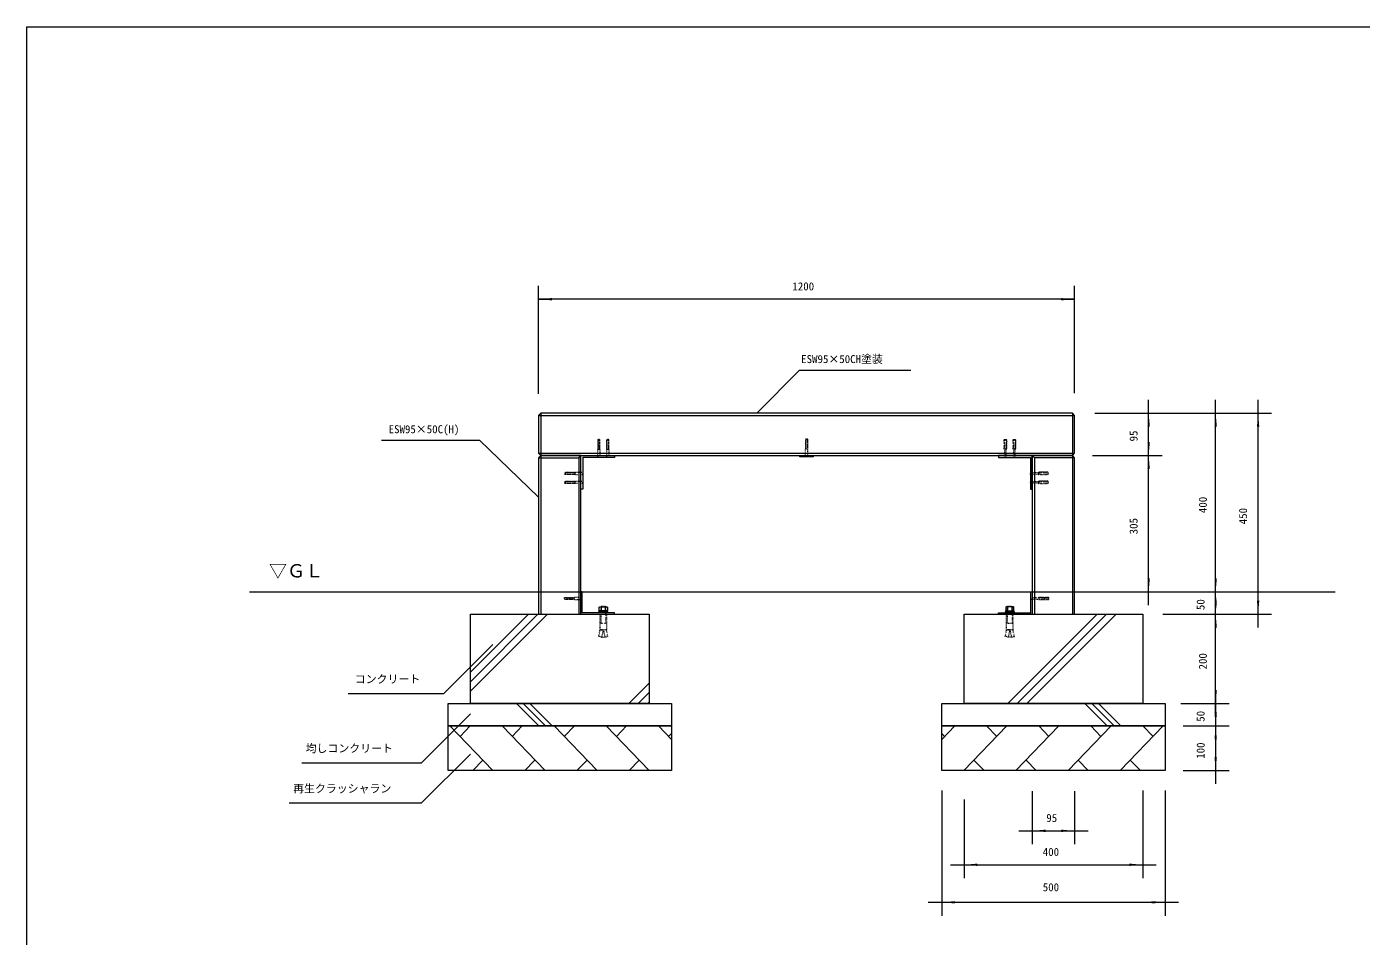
# Model space of a CAD drawing. Units: millimetres, scale not verified. Extents: x -2925 to 2925, y -2062 to 2062.
# Drawn here: x -2925 to 62, y 26 to 2062 of the extents above; entities that cross this region are included whole.
import ezdxf
from ezdxf.enums import TextEntityAlignment as Align

# ---------------------------------------------------------------- set-up
doc = ezdxf.new("R2010")
doc.units = ezdxf.units.MM
doc.header["$LTSCALE"] = 10
doc.linetypes.add('USER5', pattern=[0.208282, 0.069427, -0.138855])
doc.layers.add('0-0_0', color=30, linetype='Continuous', lineweight=18)
doc.layers.add('0-1_____', color=30, linetype='Continuous', lineweight=18)
doc.styles.add('ＭＳ ゴシック', font='')
doc.styles.get('ＭＳ ゴシック').set_extended_font_data('MS Gothic')

# ---------------------------------------------------------------- blocks, each defined once
blk = doc.blocks.new('X0')
at = {"layer": '0-0_0'}
for p, q in [((-1925.74, 577.42), (-1753.16, 750)), ((-1925.74, 619.84), (-1795.58, 750)), ((-1925.74, 598.63), (-1774.37, 750)), ((-1571.32, 550), (-1525.74, 595.58)), ((-1550.11, 550), (-1525.74, 574.37)), ((-1528.89, 550), (-1525.74, 553.15))]:
    blk.add_line(p, q, dxfattribs=at)
blk = doc.blocks.new('X3')
at = {"layer": '0-0_0'}
for p, q in [((-1822.79, 550), (-1772.79, 500)), ((-1807.79, 550), (-1757.79, 500)), ((-1792.79, 550), (-1742.79, 500))]:
    blk.add_line(p, q, dxfattribs=at)
blk = doc.blocks.new('X4')
at = {"layer": '0-0_0'}
for p, q in [((-722.79, 550), (-522.79, 750)), ((-701.58, 550), (-501.58, 750)), ((-680.37, 550), (-480.37, 750))]:
    blk.add_line(p, q, dxfattribs=at)
blk = doc.blocks.new('X5')
at = {"layer": '0-0_0'}
for p, q in [((-550, 550), (-500, 500)), ((-535, 550), (-485, 500)), ((-520, 550), (-470, 500))]:
    blk.add_line(p, q, dxfattribs=at)

msp = doc.modelspace()

# ---------------------------------------------------------------- linework, layer by layer
at = {"layer": '0-1_____', "color": 1}
for p, q in [((-1779.39, 1240.38), (-1779.39, 1482.5)), ((-579.39, 1242.5), (-579.39, 1482.5)), ((-1779.39, 1452.5), (-1749.39, 1452.5)), ((-579.39, 1452.5), (-1779.39, 1452.5)), ((-609.39, 1452.5), (-579.39, 1452.5)), ((-1194.86, 1293.65), (-1291.02, 1197.5)), ((-1194.86, 1293.65), (-946.15, 1293.65)), ((-413.65, 1197.5), (-413.65, 1227.5)), ((-263.65, 1197.5), (-263.65, 1227.5)), ((-168.65, 1197.5), (-168.65, 1227.5)), ((-534.39, 1197.5), (-233.65, 1197.5)), ((-534.39, 1197.5), (-383.65, 1197.5)), ((-534.39, 1197.5), (-138.65, 1197.5)), ((-413.65, 1102.5), (-413.65, 1197.5)), ((-263.65, 797.5), (-263.65, 1197.5)), ((-168.65, 747.5), (-168.65, 1197.5)), ((-2131.15, 1136.65), (-1911.18, 1136.65)), ((-1911.18, 1136.65), (-1779.39, 1009.65)), ((-413.65, 1102.5), (-413.65, 1132.5)), ((-539.39, 1102.5), (-383.65, 1102.5)), ((-534.39, 1102.5), (-383.65, 1102.5)), ((-413.65, 797.5), (-413.65, 1102.5)), ((-413.65, 1072.5), (-413.65, 1102.5)), ((-263.65, 797.5), (-263.65, 827.5)), ((-534.39, 797.5), (-233.65, 797.5)), ((-534.39, 797.5), (-383.65, 797.5)), ((-534.39, 797.5), (-233.65, 797.5)), ((-413.65, 767.5), (-413.65, 797.5)), ((-263.65, 767.5), (-263.65, 797.5)), ((-263.65, 747.5), (-263.65, 797.5)), ((-263.65, 747.5), (-263.65, 777.5)), ((-381.89, 747.5), (-233.65, 747.5)), ((-381.89, 747.5), (-233.65, 747.5)), ((-381.89, 747.5), (-138.65, 747.5)), ((-263.65, 547.5), (-263.65, 747.5)), ((-263.65, 717.5), (-263.65, 747.5)), ((-168.65, 717.5), (-168.65, 747.5)), ((-1991.34, 569.96), (-1881.89, 679.41)), ((-2205.39, 569.96), (-1991.34, 569.96)), ((-263.65, 577.5), (-263.65, 547.5)), ((-341.89, 547.5), (-233.65, 547.5)), ((-331.89, 547.5), (-233.65, 547.5)), ((-263.65, 517.5), (-263.65, 547.5)), ((-263.65, 547.5), (-263.65, 497.5)), ((-263.65, 527.5), (-263.65, 497.5)), ((-336.06, 497.5), (-233.65, 497.5)), ((-331.89, 497.5), (-233.65, 497.5)), ((-263.65, 497.5), (-263.65, 467.5)), ((-263.65, 497.5), (-263.65, 397.5)), ((-336.06, 397.5), (-233.65, 397.5)), ((-263.65, 397.5), (-263.65, 367.5)), ((-876.89, 352.5), (-876.89, 72.5)), ((-826.89, 332.5), (-826.89, 156.5)), ((-674.39, 351.35), (-674.39, 232.5)), ((-579.39, 351.35), (-579.39, 232.5)), ((-426.89, 352.5), (-426.89, 156.5)), ((-376.89, 352.5), (-376.89, 72.5)), ((-704.39, 262.5), (-674.39, 262.5)), ((-674.39, 262.5), (-579.39, 262.5)), ((-579.39, 262.5), (-549.39, 262.5)), ((-856.89, 186.5), (-826.89, 186.5)), ((-826.89, 186.5), (-426.89, 186.5)), ((-426.89, 186.5), (-396.89, 186.5)), ((-906.89, 102.5), (-876.89, 102.5)), ((-876.89, 102.5), (-376.89, 102.5)), ((-376.89, 102.5), (-346.89, 102.5))]:
    msp.add_line(p, q, dxfattribs=at)
at = {"layer": '0-1_____'}
for p, q in [((-584.39, 1197.5), (-1774.39, 1197.5)), ((-1774.39, 1197.5), (-1774.39, 1102.5)), ((-579.39, 1192.5), (-584.39, 1197.5)), ((-584.39, 1197.5), (-584.39, 1102.5)), ((-1779.39, 1192.5), (-1779.39, 1107.5)), ((-579.39, 1107.5), (-579.39, 1192.5)), ((-1779.39, 1107.5), (-1774.39, 1102.5)), ((-1779.39, 1107.5), (-579.39, 1107.5)), ((-584.39, 1102.5), (-579.39, 1107.5)), ((-1779.39, 1097.5), (-1689.39, 1097.5)), ((-1774.39, 1102.5), (-1774.39, 747.5)), ((-1774.39, 1102.5), (-584.39, 1102.5)), ((-1689.39, 1097.5), (-1684.39, 1102.5)), ((-1689.39, 1097.5), (-1689.39, 747.5)), ((-669.39, 1097.5), (-674.39, 1102.5)), ((-584.39, 1102.5), (-584.39, 747.5)), ((-2426.15, 797.5), (3.85, 797.5)), ((-1977.72, 497.5), (-1881.5, 397.5)), ((-1932.43, 497.5), (-1955.08, 473.96)), ((-1861.06, 497.5), (-1764.83, 397.5)), ((-1815.76, 497.5), (-1838.41, 473.96)), ((-1744.39, 497.5), (-1648.17, 397.5)), ((-1699.09, 497.5), (-1721.74, 473.96)), ((-1627.72, 497.5), (-1531.5, 397.5)), ((-1582.43, 497.5), (-1605.08, 473.96)), ((-1511.06, 497.5), (-1481.89, 467.19)), ((-1481.89, 480.5), (-1488.41, 473.96)), ((-847.72, 497.5), (-876.89, 467.19)), ((-876.89, 480.5), (-870.37, 473.96)), ((-731.06, 497.5), (-827.28, 397.5)), ((-776.35, 497.5), (-753.71, 473.96)), ((-614.39, 497.5), (-710.62, 397.5)), ((-659.69, 497.5), (-637.04, 473.96)), ((-497.72, 497.5), (-593.95, 397.5)), ((-543.02, 497.5), (-520.37, 473.96)), ((-381.06, 497.5), (-477.28, 397.5)), ((-426.35, 497.5), (-403.71, 473.96)), ((-1904.08, 420.96), (-1926.65, 397.5)), ((-1787.41, 420.96), (-1809.99, 397.5)), ((-1670.74, 420.96), (-1693.32, 397.5)), ((-1554.08, 420.96), (-1576.65, 397.5)), ((-804.7, 420.96), (-782.13, 397.5)), ((-688.04, 420.96), (-665.46, 397.5)), ((-571.37, 420.96), (-548.79, 397.5)), ((-454.7, 420.96), (-432.13, 397.5))]:
    msp.add_line(p, q, dxfattribs=at)
at = {"layer": '0-1_____', "linetype": 'USER5'}
for p, q in [((-1646.89, 1137.81), (-1641.89, 1137.81)), ((-1626.89, 1137.81), (-1621.89, 1137.81)), ((-1181.89, 1138.81), (-1176.89, 1138.81)), ((-731.89, 1137.81), (-736.89, 1137.81)), ((-711.89, 1137.81), (-716.89, 1137.81)), ((-1719.7, 1065), (-1719.7, 1060)), ((-639.08, 1065), (-639.08, 1060)), ((-1719.7, 1045), (-1719.7, 1040)), ((-639.08, 1045), (-639.08, 1040)), ((-1720.7, 785), (-1720.7, 780)), ((-638.08, 785), (-638.08, 780))]:
    msp.add_line(p, q, dxfattribs=at)
at = {"layer": '0-1_____', "color": 1, "linetype": 'USER5'}
for p, q in [((-1646.2, 1138.5), (-1646.2, 1116.5)), ((-1642.58, 1138.5), (-1642.58, 1116.5)), ((-1626.2, 1138.5), (-1626.2, 1116.5)), ((-1622.58, 1138.5), (-1622.58, 1116.5)), ((-1181.2, 1139.5), (-1181.2, 1117.5)), ((-1177.58, 1139.5), (-1177.58, 1117.5)), ((-736.2, 1138.5), (-736.2, 1116.5)), ((-732.58, 1138.5), (-732.58, 1116.5)), ((-716.2, 1138.5), (-716.2, 1116.5)), ((-712.58, 1138.5), (-712.58, 1116.5)), ((-1720.39, 1064.31), (-1698.39, 1064.31)), ((-1720.39, 1060.69), (-1698.39, 1060.69)), ((-638.39, 1064.31), (-660.39, 1064.31)), ((-638.39, 1060.69), (-660.39, 1060.69)), ((-1720.39, 1044.31), (-1698.39, 1044.31)), ((-1720.39, 1040.69), (-1698.39, 1040.69)), ((-638.39, 1044.31), (-660.39, 1044.31)), ((-638.39, 1040.69), (-660.39, 1040.69)), ((-1721.39, 784.31), (-1699.39, 784.31)), ((-1721.39, 780.69), (-1699.39, 780.69)), ((-637.39, 784.31), (-659.39, 784.31)), ((-637.39, 780.69), (-659.39, 780.69))]:
    msp.add_line(p, q, dxfattribs=at)
at = {"layer": '0-1_____', "color": 3}
for p, q in [((-1639.01, 762.88), (-1639.01, 755.9)), ((-1629.77, 755.9), (-1629.77, 762.88)), ((-729.01, 755.9), (-729.01, 762.88)), ((-719.77, 762.88), (-719.77, 755.9))]:
    msp.add_line(p, q, dxfattribs=at)
at = {"layer": '0-1_____', "color": 3, "linetype": 'USER5'}
for p, q in [((-1634.39, 712.5), (-1638.14, 696.26)), ((-1638.14, 696.26), (-1630.64, 696.26)), ((-1634.39, 712.5), (-1630.64, 696.26)), ((-724.39, 712.5), (-728.14, 696.26)), ((-720.64, 696.26), (-728.14, 696.26)), ((-724.39, 712.5), (-720.64, 696.26))]:
    msp.add_line(p, q, dxfattribs=at)
at = {"layer": '0-1_____'}
for points in [[(-2925, 2062.5), (2925, 2062.5), (2925, -2062.5), (-2925, -2062.5)], [(-1684.39, 1102.5), (-1774.39, 1102.5), (-1779.39, 1097.5), (-1779.39, 747.5), (-1684.39, 747.5)], [(-1609.39, 1098.5), (-1680.39, 1098.5), (-1680.39, 1027.5), (-1684.39, 1027.5), (-1684.39, 1098.5), (-1684.39, 1102.5), (-1680.39, 1102.5), (-1609.39, 1102.5)], [(-1194.39, 1102.5), (-1164.39, 1102.5), (-1164.39, 1099.5), (-1194.39, 1099.5)], [(-749.39, 1098.5), (-678.39, 1098.5), (-678.39, 1027.5), (-674.39, 1027.5), (-674.39, 1098.5), (-674.39, 1102.5), (-678.39, 1102.5), (-749.39, 1102.5)], [(-674.39, 1102.5), (-674.39, 747.5), (-579.39, 747.5), (-579.39, 1097.5), (-584.39, 1102.5)], [(-1681.39, 747.5), (-1609.39, 747.5), (-1609.39, 750.5), (-1681.39, 750.5), (-1681.39, 797.5), (-1684.39, 797.5), (-1684.39, 750.5), (-1684.39, 747.5)], [(-677.39, 747.5), (-749.39, 747.5), (-749.39, 750.5), (-677.39, 750.5), (-677.39, 797.5), (-674.39, 797.5), (-674.39, 750.5), (-674.39, 747.5)], [(-1931.89, 747.5), (-1531.89, 747.5), (-1531.89, 547.5), (-1931.89, 547.5)], [(-826.89, 747.5), (-426.89, 747.5), (-426.89, 547.5), (-826.89, 547.5)], [(-1981.89, 547.5), (-1481.89, 547.5), (-1481.89, 497.5), (-1981.89, 497.5)], [(-876.89, 547.5), (-376.89, 547.5), (-376.89, 497.5), (-876.89, 497.5)], [(-1981.89, 497.5), (-1481.89, 497.5), (-1481.89, 397.5), (-1981.89, 397.5)], [(-876.89, 497.5), (-376.89, 497.5), (-376.89, 397.5), (-876.89, 397.5)]]:
    msp.add_lwpolyline(points, close=True, dxfattribs=at)
for points in [[(-1774.39, 1197.5), (-1779.39, 1192.5), (-579.39, 1192.5)], [(-579.39, 1097.5), (-669.39, 1097.5), (-669.39, 747.5)]]:
    msp.add_lwpolyline(points, dxfattribs=at)
at = {"layer": '0-1_____', "linetype": 'USER5'}
for points in [[(-1641.89, 1116.5), (-1641.89, 1137.81), (-1642.58, 1138.5), (-1646.2, 1138.5), (-1646.89, 1137.81), (-1646.89, 1116.5)], [(-1621.89, 1116.5), (-1621.89, 1137.81), (-1622.58, 1138.5), (-1626.2, 1138.5), (-1626.89, 1137.81), (-1626.89, 1116.5)], [(-1176.89, 1117.5), (-1176.89, 1138.81), (-1177.58, 1139.5), (-1181.2, 1139.5), (-1181.89, 1138.81), (-1181.89, 1117.5)], [(-736.89, 1116.5), (-736.89, 1137.81), (-736.2, 1138.5), (-732.58, 1138.5), (-731.89, 1137.81), (-731.89, 1116.5)], [(-716.89, 1116.5), (-716.89, 1137.81), (-716.2, 1138.5), (-712.58, 1138.5), (-711.89, 1137.81), (-711.89, 1116.5)], [(-1642.24, 1116.5), (-1642.24, 1098.5), (-1646.54, 1098.5), (-1646.54, 1116.5)], [(-1622.24, 1116.5), (-1622.24, 1098.5), (-1626.54, 1098.5), (-1626.54, 1116.5)], [(-1177.24, 1117.5), (-1177.24, 1099.5), (-1181.54, 1099.5), (-1181.54, 1117.5)], [(-736.54, 1116.5), (-736.54, 1098.5), (-732.24, 1098.5), (-732.24, 1116.5)], [(-716.54, 1116.5), (-716.54, 1098.5), (-712.24, 1098.5), (-712.24, 1116.5)], [(-1698.39, 1060), (-1719.7, 1060), (-1720.39, 1060.69), (-1720.39, 1064.31), (-1719.7, 1065), (-1698.39, 1065)], [(-1698.39, 1060.35), (-1680.39, 1060.35), (-1680.39, 1064.65), (-1698.39, 1064.65)], [(-660.39, 1060.35), (-678.39, 1060.35), (-678.39, 1064.65), (-660.39, 1064.65)], [(-660.39, 1060), (-639.08, 1060), (-638.39, 1060.69), (-638.39, 1064.31), (-639.08, 1065), (-660.39, 1065)], [(-1698.39, 1040), (-1719.7, 1040), (-1720.39, 1040.69), (-1720.39, 1044.31), (-1719.7, 1045), (-1698.39, 1045)], [(-1698.39, 1040.35), (-1680.39, 1040.35), (-1680.39, 1044.65), (-1698.39, 1044.65)], [(-660.39, 1040.35), (-678.39, 1040.35), (-678.39, 1044.65), (-660.39, 1044.65)], [(-660.39, 1040), (-639.08, 1040), (-638.39, 1040.69), (-638.39, 1044.31), (-639.08, 1045), (-660.39, 1045)], [(-1699.39, 780), (-1720.7, 780), (-1721.39, 780.69), (-1721.39, 784.31), (-1720.7, 785), (-1699.39, 785)], [(-1699.39, 780.35), (-1681.39, 780.35), (-1681.39, 784.65), (-1699.39, 784.65)], [(-659.39, 780.35), (-677.39, 780.35), (-677.39, 784.65), (-659.39, 784.65)], [(-659.39, 780), (-638.08, 780), (-637.39, 780.69), (-637.39, 784.31), (-638.08, 785), (-659.39, 785)]]:
    msp.add_lwpolyline(points, close=True, dxfattribs=at)
at = {"layer": '0-1_____', "color": 3}
for points in [[(-1644.39, 752.8), (-1624.39, 752.8), (-1624.39, 750.5), (-1644.39, 750.5)], [(-1643.63, 762.88), (-1642.39, 763.59), (-1626.39, 763.59), (-1625.15, 762.88), (-1625.15, 755.9), (-1626.39, 755.19), (-1642.39, 755.19), (-1643.63, 755.9)], [(-1643.31, 755.19), (-1625.48, 755.19), (-1625.48, 752.8), (-1643.31, 752.8)], [(-734.39, 752.8), (-714.39, 752.8), (-714.39, 750.5), (-734.39, 750.5)], [(-715.15, 762.88), (-716.39, 763.59), (-732.39, 763.59), (-733.63, 762.88), (-733.63, 755.9), (-732.39, 755.19), (-716.39, 755.19), (-715.15, 755.9)], [(-733.31, 755.19), (-715.48, 755.19), (-715.48, 752.8), (-733.31, 752.8)]]:
    msp.add_lwpolyline(points, close=True, dxfattribs=at)
at = {"layer": '0-1_____', "color": 3, "linetype": 'USER5'}
for points in [[(-1641.47, 747.5), (-1627.31, 747.5), (-1627.31, 712.5), (-1641.47, 712.5)], [(-1639.39, 765.5), (-1629.39, 765.5), (-1629.39, 726.63), (-1639.39, 726.63)], [(-731.47, 747.5), (-717.31, 747.5), (-717.31, 712.5), (-731.47, 712.5)], [(-729.39, 765.5), (-719.39, 765.5), (-719.39, 726.63), (-729.39, 726.63)], [(-1638.14, 696.26), (-1644.64, 697.76), (-1641.47, 712.5), (-1634.39, 712.5)], [(-1630.64, 696.26), (-1624.14, 697.76), (-1627.31, 712.5), (-1634.39, 712.5)], [(-728.14, 696.26), (-734.64, 697.76), (-731.47, 712.5), (-724.39, 712.5)], [(-720.64, 696.26), (-714.14, 697.76), (-717.31, 712.5), (-724.39, 712.5)]]:
    msp.add_lwpolyline(points, close=True, dxfattribs=at)
for points in [[(-1638.14, 696.26), (-1644.64, 697.76), (-1641.47, 712.5)], [(-1630.64, 696.26), (-1624.14, 697.76), (-1627.31, 712.5)], [(-728.14, 696.26), (-734.64, 697.76), (-731.47, 712.5)], [(-720.64, 696.26), (-714.14, 697.76), (-717.31, 712.5)]]:
    msp.add_lwpolyline(points, dxfattribs=at)
at = {"layer": '0-1_____', "color": 1}
for points in [[(-2309.33, 414.96), (-2041.34, 414.96), (-1931.89, 524.41)], [(-2337.65, 324.96), (-2041.34, 324.96), (-1931.89, 434.41)]]:
    msp.add_lwpolyline(points, dxfattribs=at)
for points in [[(-1779.39, 1452.5), (-1749.39, 1455.12), (-1749.39, 1449.88)], [(-579.39, 1452.5), (-609.39, 1449.88), (-609.39, 1455.12)], [(-413.65, 1197.5), (-411.02, 1167.5), (-416.27, 1167.5)], [(-263.65, 1197.5), (-261.02, 1167.5), (-266.27, 1167.5)], [(-168.65, 1197.5), (-166.02, 1167.5), (-171.27, 1167.5)], [(-413.65, 1102.5), (-416.27, 1132.5), (-411.02, 1132.5)], [(-413.65, 1102.5), (-411.02, 1072.5), (-416.27, 1072.5)], [(-413.65, 797.5), (-416.27, 827.5), (-411.02, 827.5)], [(-263.65, 797.5), (-266.27, 827.5), (-261.02, 827.5)], [(-263.65, 797.5), (-261.02, 767.5), (-266.27, 767.5)], [(-263.65, 747.5), (-266.27, 777.5), (-261.02, 777.5)], [(-168.65, 747.5), (-171.27, 777.5), (-166.02, 777.5)], [(-263.65, 747.5), (-261.02, 717.5), (-266.27, 717.5)], [(-263.65, 547.5), (-266.27, 577.5), (-261.02, 577.5)], [(-263.65, 547.5), (-261.02, 517.5), (-266.27, 517.5)], [(-263.65, 497.5), (-266.27, 527.5), (-261.02, 527.5)], [(-263.65, 497.5), (-261.02, 467.5), (-266.27, 467.5)], [(-263.65, 397.5), (-266.27, 427.5), (-261.02, 427.5)], [(-674.39, 262.5), (-644.39, 265.12), (-644.39, 259.88)], [(-579.39, 262.5), (-609.39, 259.88), (-609.39, 265.12)], [(-826.89, 186.5), (-796.89, 189.12), (-796.89, 183.88)], [(-426.89, 186.5), (-456.89, 183.88), (-456.89, 189.12)], [(-876.89, 102.5), (-846.89, 105.12), (-846.89, 99.88)], [(-376.89, 102.5), (-406.89, 99.88), (-406.89, 105.12)]]:
    msp.add_solid(points, dxfattribs=at)

# ---------------------------------------------------------------- block references
at = {"layer": '0-1_____'}
for name in ['X0', 'X4', 'X3', 'X5']:
    msp.add_blockref(name, (-6.15, -2.5), dxfattribs=at)

# ---------------------------------------------------------------- texts
at = {"layer": '0-1_____', "color": 7, "style": 'ＭＳ ゴシック'}
for s, height, p in [('1200', 17.91, (-1211.14, 1466.95)), ('ESW95×50CH塗装', 17.91, (-1191.45, 1304.12)), ('ESW95×50C(H)', 17.91, (-2114.85, 1147.12)), ('▽ＧＬ', 29.85, (-2383.02, 820.69)), ('コンクリート', 17.91, (-2190.64, 587.74)), ('均しコンクリート', 17.91, (-2300.64, 432.74)), ('再生クラッシャラン', 17.91, (-2328.67, 342.74)), ('95', 17.91, (-642.77, 276.94)), ('400', 17.91, (-650.7, 200.94)), ('500', 17.91, (-650.7, 121.94))]:
    msp.add_text(s, height=height, dxfattribs=at).set_placement(p, align=Align.BOTTOM_LEFT)
for s, p in [('95', (-433.09, 1134.12)), ('400', (-278.09, 973.69)), ('305', (-433.09, 926.19)), ('450', (-188.09, 948.69)), ('50', (-283.09, 756.62)), ('200', (-278.09, 623.69)), ('50', (-283.09, 506.62)), ('100', (-283.09, 423.69))]:
    msp.add_text(s, height=17.91, rotation=90, dxfattribs=at).set_placement(p, align=Align.BOTTOM_LEFT)

doc.saveas('drawing.dxf')
